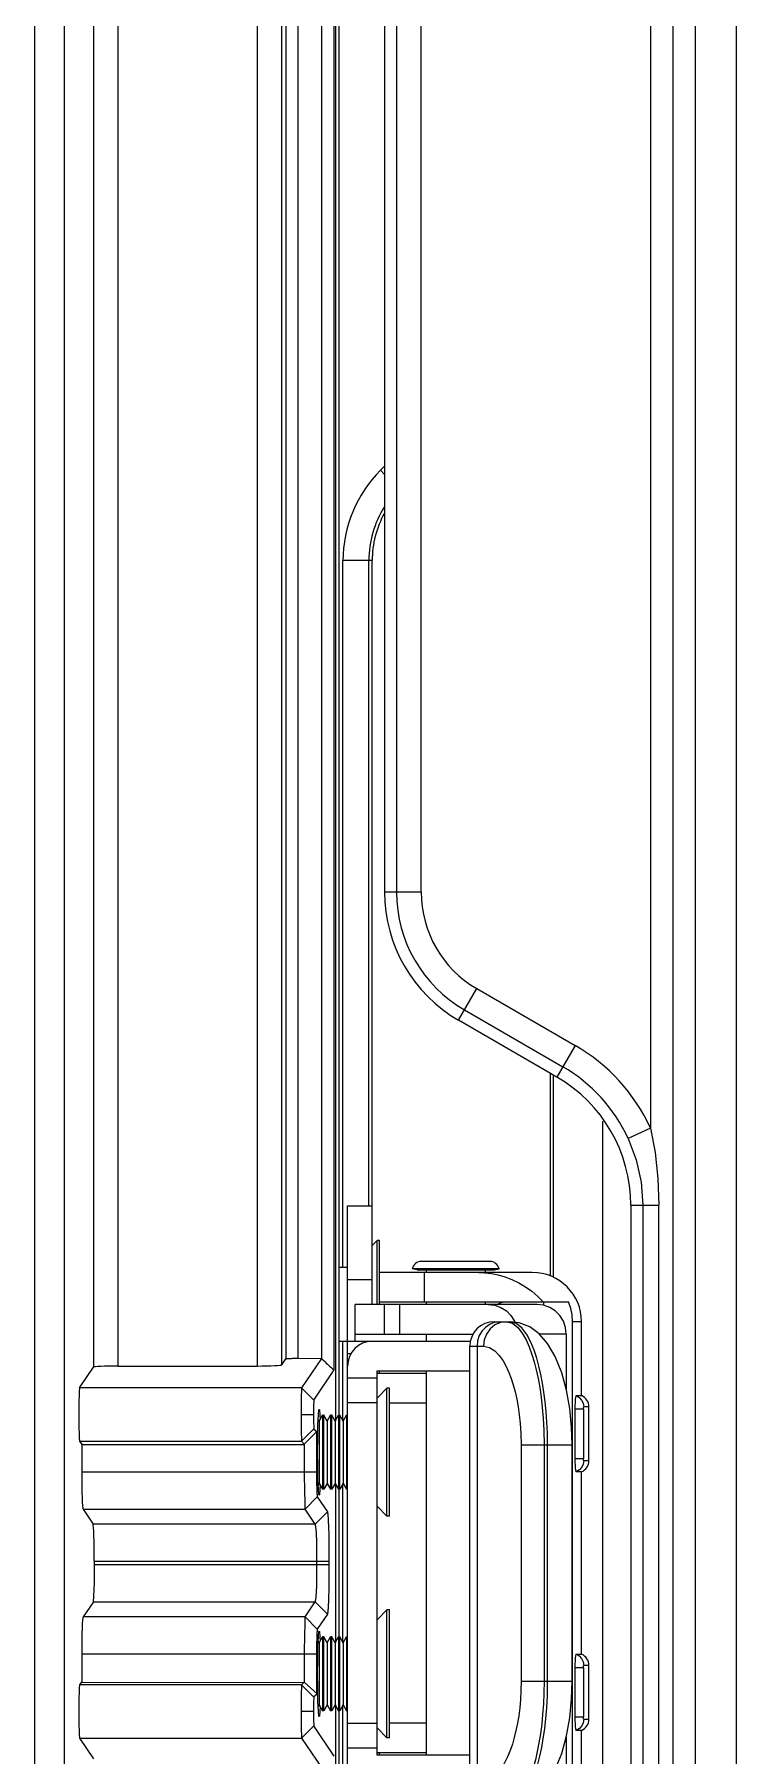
# Model space of a CAD drawing. Header units: millimetres. Extents: x -3132 to 28633, y 682 to 5849.
# Drawn here: x 23856.7 to 23885.2, y 4957.9 to 5027.8 of the extents above; entities that cross this region are included whole.
import ezdxf

# ---------------------------------------------------------------- set-up
doc = ezdxf.new("R2010")
doc.units = ezdxf.units.MM

# ---------------------------------------------------------------- blocks, each defined once
blk = doc.blocks.new('gf')
at = {"linetype": 'Continuous'}
for p, q in [((20080.509, 5019.862), (20080.509, 5447.259)), ((20081.425, 5018.821), (20081.425, 5447.259)), ((20083.092, 5019.82), (20083.092, 5447.259)), ((20054.561, 5432.418), (20054.561, 5125.971)), ((20055.786, 5126.778), (20055.787, 5399.762)), ((20066.792, 5372.669), (20066.792, 5144.2)), ((20056.959, 5370.485), (20056.959, 5146.384)), ((20057.958, 5146.434), (20057.958, 5370.434)), ((20063.617, 5370.434), (20063.617, 5146.434)), ((20066.739, 5146.273), (20066.739, 5370.596)), ((20064.616, 5146.485), (20064.616, 5370.384)), ((20064.775, 5370.146), (20064.775, 5146.723)), ((20065.275, 5146.749), (20065.275, 5370.12)), ((20066.231, 5370.129), (20066.231, 5146.74)), ((20079.592, 5360.776), (20079.592, 5156.092)), ((20069.275, 5351.197), (20069.275, 5165.672)), ((20070.275, 5165.672), (20070.275, 5351.197)), ((20066.931, 5249.096), (20066.931, 5144.434)), ((20068.792, 5243.538), (20068.792, 5165.672)), ((20068.792, 5182.98), (20068.618, 5182.806)), ((20068.618, 5182.806), (20068.792, 5182.632)), ((20068.286, 5179.137), (20067.098, 5179.137)), ((20067.098, 5150.434), (20067.098, 5179.137)), ((20068.152, 5152.934), (20068.152, 5179.137)), ((20068.286, 5152.934), (20068.286, 5179.137)), ((20070.275, 5165.672), (20068.792, 5165.672)), ((20071.792, 5160.476), (20072.534, 5161.76)), ((20072.534, 5161.76), (20076.534, 5159.45)), ((20072.034, 5160.894), (20076.034, 5158.585)), ((20075.792, 5158.166), (20071.792, 5160.476)), ((20076.534, 5159.45), (20075.792, 5158.166)), ((20075.512, 5158.328), (20075.512, 5150.088)), ((20075.655, 5150.038), (20075.655, 5158.246)), ((20077.651, 5088.886), (20077.651, 5156.371)), ((20079.592, 5156.092), (20078.684, 5155.675)), ((20067.287, 5152.934), (20068.287, 5152.934)), ((20067.287, 5123.934), (20067.287, 5152.934)), ((20068.287, 5148.934), (20068.287, 5152.934)), ((20078.792, 5152.97), (20079.936, 5152.97)), ((20078.792, 5152.97), (20078.792, 5092.379)), ((20079.28, 5152.97), (20079.28, 5091.445)), ((20079.936, 5091.445), (20079.936, 5152.97)), ((20068.487, 5151.534), (20068.288, 5151.334)), ((20068.587, 5151.534), (20068.487, 5151.534)), ((20068.487, 5148.934), (20068.487, 5151.534)), ((20068.587, 5148.934), (20068.587, 5151.534)), ((20067.287, 5150.434), (20066.937, 5150.434)), ((20074.792, 5150.234), (20068.587, 5150.234)), ((20073.44, 5150.381), (20069.913, 5150.381)), ((20070.108, 5150.334), (20069.913, 5150.381)), ((20070.108, 5150.334), (20073.245, 5150.334)), ((20073.06, 5150.68), (20070.293, 5150.68)), ((20070.407, 5149.034), (20070.407, 5150.234)), ((20070.476, 5150.334), (20070.476, 5150.234)), ((20072.876, 5150.334), (20072.876, 5150.234)), ((20073.245, 5150.334), (20073.44, 5150.381)), ((20068.287, 5149.934), (20067.287, 5149.934)), ((20074.985, 5148.934), (20067.587, 5148.934)), ((20067.587, 5147.434), (20067.587, 5148.934)), ((20068.587, 5149.034), (20076.261, 5149.034)), ((20068.787, 5147.734), (20068.787, 5148.934)), ((20069.393, 5148.934), (20069.393, 5147.734)), ((20070.476, 5149.034), (20070.476, 5148.934)), ((20072.876, 5149.034), (20072.876, 5148.934)), ((20075.241, 5149.034), (20075.241, 5148.905)), ((20073.249, 5148.234), (20073.885, 5148.234)), ((20073.48, 5148.234), (20073.272, 5148.209)), ((20076.792, 5148.234), (20076.426, 5148.234)), ((20076.426, 5128.634), (20076.426, 5148.234)), ((20076.792, 5145.234), (20076.792, 5148.234)), ((20067.587, 5147.734), (20072.39, 5147.734)), ((20070.476, 5147.734), (20070.476, 5147.434)), ((20076.17, 5147.734), (20075.077, 5147.734)), ((20076.17, 5147.734), (20076.17, 5145.505)), ((20064.933, 5146.742), (20064.969, 5146.743)), ((20064.969, 5146.743), (20065.008, 5146.745)), ((20065.008, 5146.745), (20065.048, 5146.746)), ((20065.048, 5146.746), (20065.091, 5146.747)), ((20065.159, 5146.748), (20065.205, 5146.748)), ((20065.275, 5146.749), (20066.231, 5146.74)), ((20066.231, 5146.74), (20065.419, 5145.543)), ((20072.267, 5147.434), (20066.937, 5147.434)), ((20067.098, 5144.2), (20067.098, 5147.434)), ((20067.428, 5146.934), (20067.287, 5146.934)), ((20072.249, 5147.234), (20072.805, 5147.234)), ((20072.249, 5129.634), (20072.249, 5147.234)), ((20072.546, 5147.234), (20072.546, 5129.634)), ((20056.398, 5145.543), (20056.959, 5146.384)), ((20057.958, 5146.434), (20063.617, 5146.434)), ((20064.616, 5146.485), (20064.775, 5146.723)), ((20065.919, 5145.043), (20066.738, 5146.273)), ((20066.315, 5146.656), (20066.369, 5146.603)), ((20066.369, 5146.603), (20066.419, 5146.554)), ((20066.419, 5146.554), (20066.466, 5146.509)), ((20066.466, 5146.509), (20066.51, 5146.468)), ((20066.567, 5146.414), (20066.601, 5146.383)), ((20068.487, 5146.234), (20072.249, 5146.234)), ((20068.487, 5130.634), (20068.487, 5146.234)), ((20070.476, 5146.134), (20068.487, 5146.134)), ((20068.587, 5146.134), (20068.587, 5146.234)), ((20070.476, 5146.234), (20070.476, 5130.634)), ((20065.419, 5145.543), (20056.398, 5145.543)), ((20065.919, 5145.043), (20065.419, 5145.543)), ((20068.487, 5145.934), (20067.287, 5145.934)), ((20068.887, 5145.534), (20068.487, 5145.132)), ((20068.987, 5145.534), (20068.887, 5145.534)), ((20068.887, 5140.334), (20068.887, 5145.534)), ((20068.987, 5140.334), (20068.987, 5145.534)), ((20065.903, 5144.736), (20065.902, 5144.676)), ((20065.902, 5144.676), (20065.902, 5144.616)), ((20065.904, 5144.793), (20065.903, 5144.736)), ((20065.906, 5144.847), (20065.904, 5144.793)), ((20068.487, 5144.934), (20067.287, 5144.934)), ((20068.987, 5144.934), (20070.476, 5144.934)), ((20076.869, 5144.684), (20076.52, 5144.684)), ((20076.52, 5144.684), (20076.52, 5142.684)), ((20076.58, 5145.234), (20076.792, 5145.234)), ((20076.869, 5144.684), (20076.869, 5142.684)), ((20077.092, 5144.776), (20076.879, 5144.776)), ((20077.092, 5142.593), (20077.092, 5144.776)), ((20065.4, 5144.463), (20065.9, 5144.463)), ((20065.902, 5144.616), (20065.901, 5144.556)), ((20065.901, 5144.556), (20065.901, 5144.463)), ((20066.129, 5144.2), (20066.09, 5144.267)), ((20066.129, 5144.2), (20066.264, 5144.434)), ((20066.129, 5144.2), (20066.129, 5141.669)), ((20066.159, 5144.443), (20066.166, 5144.266)), ((20066.318, 5144.434), (20066.264, 5144.434)), ((20066.264, 5144.434), (20066.264, 5141.434)), ((20066.453, 5144.2), (20066.318, 5144.434)), ((20066.318, 5141.434), (20066.318, 5144.434)), ((20066.453, 5144.2), (20066.588, 5144.434)), ((20066.453, 5144.2), (20066.453, 5141.669)), ((20066.642, 5144.434), (20066.588, 5144.434)), ((20066.588, 5144.434), (20066.588, 5141.434)), ((20066.778, 5144.2), (20066.642, 5144.434)), ((20066.642, 5141.434), (20066.642, 5144.434)), ((20066.778, 5144.2), (20066.913, 5144.434)), ((20066.778, 5144.2), (20066.778, 5141.669)), ((20066.967, 5144.434), (20066.913, 5144.434)), ((20066.913, 5144.434), (20066.913, 5141.434)), ((20067.102, 5144.2), (20066.967, 5144.434)), ((20066.967, 5141.434), (20066.967, 5144.434)), ((20067.102, 5144.2), (20067.238, 5144.434)), ((20067.102, 5144.2), (20067.102, 5141.669)), ((20067.287, 5144.434), (20067.238, 5144.434)), ((20067.238, 5144.434), (20067.238, 5141.434)), ((20056.398, 5143.382), (20065.419, 5143.382)), ((20056.398, 5143.382), (20056.486, 5143.251)), ((20056.486, 5143.284), (20056.486, 5142.118)), ((20056.486, 5143.251), (20065.523, 5143.251)), ((20065.9, 5143.863), (20065.419, 5143.382)), ((20065.419, 5143.382), (20065.519, 5143.263)), ((20066.023, 5143.765), (20065.523, 5143.259)), ((20065.523, 5143.259), (20065.523, 5142.118)), ((20066.043, 5143.746), (20065.9, 5143.863)), ((20074.334, 5143.234), (20076.413, 5143.234)), ((20074.334, 5143.234), (20074.334, 5133.634)), ((20075.268, 5143.234), (20075.268, 5133.634)), ((20075.413, 5133.634), (20075.413, 5143.234)), ((20076.413, 5133.634), (20076.413, 5143.234)), ((20076.52, 5142.684), (20076.869, 5142.684)), ((20076.879, 5142.593), (20077.092, 5142.593)), ((20066.023, 5142.118), (20056.486, 5142.118)), ((20066.024, 5141.936), (20066.025, 5141.826)), ((20076.792, 5142.134), (20076.58, 5142.134)), ((20076.792, 5134.734), (20076.792, 5142.134)), ((20066.025, 5141.826), (20066.026, 5141.717)), ((20066.026, 5141.717), (20066.028, 5141.611)), ((20066.028, 5141.611), (20066.031, 5141.51)), ((20066.031, 5141.51), (20066.033, 5141.447)), ((20066.033, 5141.447), (20066.035, 5141.388)), ((20066.035, 5141.388), (20066.037, 5141.334)), ((20066.037, 5141.334), (20066.039, 5141.285)), ((20066.129, 5141.669), (20066.09, 5141.602)), ((20066.129, 5141.669), (20066.264, 5141.434)), ((20066.318, 5141.434), (20066.264, 5141.434)), ((20066.453, 5141.669), (20066.318, 5141.434)), ((20066.453, 5141.669), (20066.588, 5141.434)), ((20066.642, 5141.434), (20066.588, 5141.434)), ((20066.778, 5141.669), (20066.642, 5141.434)), ((20066.778, 5141.669), (20066.913, 5141.434)), ((20066.792, 5141.669), (20066.792, 5135.2)), ((20066.967, 5141.434), (20066.913, 5141.434)), ((20066.931, 5141.434), (20066.931, 5139.842)), ((20067.102, 5141.669), (20066.967, 5141.434)), ((20067.098, 5135.2), (20067.098, 5141.669)), ((20067.102, 5141.669), (20067.238, 5141.434)), ((20067.287, 5141.434), (20067.238, 5141.434)), ((20056.536, 5140.62), (20065.556, 5140.62)), ((20056.536, 5140.62), (20056.943, 5140.009)), ((20065.55, 5140.84), (20065.551, 5140.776)), ((20066.056, 5141.12), (20065.556, 5140.62)), ((20065.963, 5140.009), (20065.556, 5140.62)), ((20066.464, 5140.509), (20065.963, 5140.009)), ((20066.056, 5141.12), (20066.464, 5140.509)), ((20068.887, 5140.334), (20068.487, 5140.737)), ((20065.963, 5140.009), (20056.943, 5140.009)), ((20066.495, 5140.234), (20066.499, 5140.159)), ((20066.499, 5140.159), (20066.503, 5140.075)), ((20066.503, 5140.075), (20066.507, 5139.984)), ((20066.507, 5139.984), (20066.51, 5139.885)), ((20066.51, 5139.885), (20066.514, 5139.78)), ((20066.514, 5139.78), (20066.517, 5139.67)), ((20066.931, 5139.84), (20066.931, 5137.029)), ((20068.987, 5140.334), (20068.887, 5140.334)), ((20066.018, 5139.411), (20066.02, 5139.324)), ((20066.02, 5139.324), (20066.021, 5139.232)), ((20066.021, 5139.232), (20066.022, 5139.137)), ((20066.517, 5139.67), (20066.519, 5139.555)), ((20066.519, 5139.555), (20066.522, 5139.436)), ((20066.522, 5139.436), (20066.524, 5139.315)), ((20066.524, 5139.315), (20066.526, 5139.192)), ((20066.526, 5139.192), (20066.527, 5139.068)), ((20066.527, 5139.068), (20066.528, 5138.943)), ((20056.992, 5138.511), (20066.53, 5138.511)), ((20056.992, 5138.511), (20056.992, 5138.358)), ((20066.53, 5138.358), (20056.992, 5138.358)), ((20066.025, 5138.725), (20066.027, 5138.618)), ((20066.027, 5138.618), (20066.029, 5138.511)), ((20066.029, 5138.511), (20066.029, 5138.358)), ((20066.528, 5138.943), (20066.529, 5138.819)), ((20066.529, 5138.819), (20066.53, 5138.695)), ((20066.53, 5138.695), (20066.53, 5138.572)), ((20066.53, 5138.572), (20066.53, 5138.235)), ((20066.022, 5137.675), (20066.02, 5137.58)), ((20066.025, 5138.087), (20066.022, 5137.774)), ((20066.022, 5137.774), (20066.022, 5137.675)), ((20066.026, 5138.195), (20066.025, 5138.087)), ((20066.526, 5137.739), (20066.525, 5137.615)), ((20066.528, 5137.863), (20066.526, 5137.739)), ((20066.529, 5137.988), (20066.528, 5137.863)), ((20066.53, 5138.235), (20066.529, 5138.112)), ((20066.529, 5138.112), (20066.529, 5137.988)), ((20066.512, 5137.035), (20066.509, 5136.933)), ((20066.515, 5137.143), (20066.512, 5137.035)), ((20066.518, 5137.256), (20066.515, 5137.143)), ((20066.521, 5137.373), (20066.518, 5137.256)), ((20066.523, 5137.493), (20066.521, 5137.373)), ((20066.525, 5137.615), (20066.523, 5137.493)), ((20066.931, 5137.027), (20066.931, 5135.434)), ((20056.967, 5136.86), (20056.536, 5136.249)), ((20056.967, 5136.86), (20065.963, 5136.86)), ((20065.556, 5136.249), (20065.963, 5136.86)), ((20066.464, 5136.36), (20065.963, 5136.86)), ((20066.464, 5136.36), (20066.056, 5135.749)), ((20066.505, 5136.838), (20066.501, 5136.751)), ((20066.509, 5136.933), (20066.505, 5136.838)), ((20068.887, 5136.534), (20068.487, 5136.132)), ((20068.987, 5136.534), (20068.887, 5136.534)), ((20068.887, 5131.334), (20068.887, 5136.534)), ((20068.987, 5131.334), (20068.987, 5136.534)), ((20065.556, 5136.249), (20056.536, 5136.249)), ((20066.056, 5135.749), (20065.556, 5136.249)), ((20065.536, 5135.352), (20065.527, 5134.982)), ((20066.024, 5134.896), (20066.023, 5133.104)), ((20066.026, 5135.115), (20066.024, 5135.006)), ((20066.024, 5135.006), (20066.024, 5134.896)), ((20066.028, 5135.223), (20066.026, 5135.115)), ((20066.03, 5135.326), (20066.028, 5135.223)), ((20066.032, 5135.391), (20066.03, 5135.326)), ((20066.034, 5135.452), (20066.032, 5135.391)), ((20066.036, 5135.509), (20066.034, 5135.452)), ((20066.129, 5135.2), (20066.09, 5135.267)), ((20066.129, 5135.2), (20066.264, 5135.434)), ((20066.129, 5135.2), (20066.129, 5132.669)), ((20066.159, 5135.443), (20066.166, 5135.266)), ((20066.318, 5135.434), (20066.264, 5135.434)), ((20066.264, 5135.434), (20066.264, 5132.434)), ((20066.453, 5135.2), (20066.318, 5135.434)), ((20066.318, 5132.434), (20066.318, 5135.434)), ((20066.453, 5135.2), (20066.588, 5135.434)), ((20066.453, 5135.2), (20066.453, 5132.669)), ((20066.642, 5135.434), (20066.588, 5135.434)), ((20066.588, 5135.434), (20066.588, 5132.434)), ((20066.778, 5135.2), (20066.642, 5135.434)), ((20066.642, 5132.434), (20066.642, 5135.434)), ((20066.778, 5135.2), (20066.913, 5135.434)), ((20066.778, 5135.2), (20066.778, 5132.669)), ((20066.967, 5135.434), (20066.913, 5135.434)), ((20066.913, 5135.434), (20066.913, 5132.434)), ((20067.102, 5135.2), (20066.967, 5135.434)), ((20066.967, 5132.434), (20066.967, 5135.434)), ((20067.102, 5135.2), (20067.238, 5135.434)), ((20067.102, 5135.2), (20067.102, 5132.669)), ((20067.287, 5135.434), (20067.238, 5135.434)), ((20067.238, 5135.434), (20067.238, 5132.434)), ((20056.486, 5134.751), (20066.023, 5134.751)), ((20056.486, 5134.751), (20056.486, 5133.585)), ((20065.523, 5134.751), (20065.523, 5133.601)), ((20076.869, 5134.184), (20076.52, 5134.184)), ((20076.52, 5134.184), (20076.52, 5132.184)), ((20076.58, 5134.734), (20076.792, 5134.734)), ((20076.869, 5134.184), (20076.869, 5132.184)), ((20077.092, 5134.276), (20076.879, 5134.276)), ((20077.092, 5132.093), (20077.092, 5134.276)), ((20056.486, 5133.618), (20056.398, 5133.486)), ((20065.419, 5133.486), (20056.398, 5133.486)), ((20056.486, 5133.585), (20065.523, 5133.601)), ((20065.523, 5133.601), (20065.419, 5133.486)), ((20065.907, 5133), (20065.419, 5133.486)), ((20066.043, 5133.123), (20065.523, 5133.601)), ((20074.334, 5133.634), (20076.413, 5133.634)), ((20065.907, 5133), (20066.043, 5133.123)), ((20065.9, 5132.406), (20065.4, 5132.406)), ((20065.901, 5132.406), (20065.901, 5132.313)), ((20065.901, 5132.313), (20065.902, 5132.252)), ((20065.902, 5132.252), (20065.902, 5132.192)), ((20065.902, 5132.192), (20065.903, 5132.133)), ((20065.903, 5132.133), (20065.904, 5132.075)), ((20065.904, 5132.075), (20065.906, 5132.021)), ((20066.129, 5132.669), (20066.09, 5132.602)), ((20066.129, 5132.669), (20066.264, 5132.434)), ((20066.318, 5132.434), (20066.264, 5132.434)), ((20066.453, 5132.669), (20066.318, 5132.434)), ((20066.453, 5132.669), (20066.588, 5132.434)), ((20066.642, 5132.434), (20066.588, 5132.434)), ((20066.778, 5132.669), (20066.642, 5132.434)), ((20066.778, 5132.669), (20066.913, 5132.434)), ((20066.792, 5132.669), (20066.792, 5117.634)), ((20066.967, 5132.434), (20066.913, 5132.434)), ((20066.931, 5132.434), (20066.931, 5117.634)), ((20067.102, 5132.669), (20066.967, 5132.434)), ((20067.098, 5129.434), (20067.098, 5132.669)), ((20067.102, 5132.669), (20067.238, 5132.434)), ((20067.287, 5132.434), (20067.238, 5132.434)), ((20076.52, 5132.184), (20076.869, 5132.184)), ((20076.879, 5132.093), (20077.092, 5132.093)), ((20065.419, 5131.325), (20065.919, 5131.826)), ((20065.906, 5132.021), (20065.907, 5131.972)), ((20066.738, 5130.596), (20065.919, 5131.826)), ((20067.287, 5131.934), (20068.487, 5131.934)), ((20068.887, 5131.334), (20068.487, 5131.737)), ((20070.476, 5131.934), (20068.987, 5131.934)), ((20076.17, 5131.363), (20076.17, 5129.134)), ((20076.792, 5131.634), (20076.58, 5131.634)), ((20076.792, 5128.634), (20076.792, 5131.634)), ((20056.398, 5131.325), (20065.419, 5131.325)), ((20056.398, 5131.325), (20056.959, 5130.485)), ((20065.419, 5131.325), (20066.231, 5130.129)), ((20067.287, 5130.934), (20068.487, 5130.934)), ((20068.487, 5130.734), (20070.476, 5130.734)), ((20068.587, 5130.634), (20068.587, 5130.734)), ((20068.987, 5131.334), (20068.887, 5131.334)), ((20072.249, 5130.634), (20068.487, 5130.634))]:
    blk.add_line(p, q, dxfattribs=at)
for points in [[(20079.592, 5156.092), (20079.78, 5155.098), (20079.896, 5154.055), (20079.936, 5152.97)], [(20078.684, 5155.675), (20079.011, 5154.808), (20079.212, 5153.9), (20079.28, 5152.97)], [(20072.612, 5150.234), (20072.867, 5150.224), (20073.131, 5150.191), (20073.403, 5150.134), (20073.68, 5150.052), (20073.96, 5149.945), (20074.237, 5149.811), (20074.508, 5149.652), (20074.768, 5149.468), (20075.01, 5149.261), (20075.231, 5149.034)], [(20072.999, 5148.934), (20073.264, 5148.904), (20073.514, 5148.815), (20073.738, 5148.672), (20073.925, 5148.483), (20074.066, 5148.256), (20074.082, 5148.211)], [(20073.38, 5148.934), (20073.428, 5148.97), (20073.537, 5149.018), (20073.644, 5149.034)], [(20076.17, 5147.734), (20076.14, 5148.003), (20076.052, 5148.256), (20075.911, 5148.483), (20075.724, 5148.672), (20075.5, 5148.815), (20075.25, 5148.904), (20074.985, 5148.934)], [(20076.426, 5148.234), (20076.408, 5148.508), (20076.352, 5148.776), (20076.261, 5149.034)], [(20073.272, 5148.209), (20073.075, 5148.135), (20072.898, 5148.016), (20072.75, 5147.858), (20072.638, 5147.668), (20072.569, 5147.457), (20072.546, 5147.234)], [(20073.739, 5148.234), (20073.497, 5148.2), (20073.272, 5148.1), (20073.078, 5147.941), (20072.93, 5147.734), (20072.837, 5147.493), (20072.805, 5147.234)], [(20073.739, 5148.234), (20073.984, 5148.169), (20074.198, 5148.004), (20074.382, 5147.771), (20074.538, 5147.498), (20074.667, 5147.207), (20074.776, 5146.908), (20074.87, 5146.601), (20074.953, 5146.275), (20075.028, 5145.926), (20075.094, 5145.555), (20075.15, 5145.165), (20075.196, 5144.755), (20075.232, 5144.311), (20075.258, 5143.81), (20075.268, 5143.234)], [(20075.413, 5143.234), (20075.406, 5143.715), (20075.386, 5144.159), (20075.356, 5144.58), (20075.316, 5144.984), (20075.266, 5145.371), (20075.206, 5145.743), (20075.138, 5146.094), (20075.061, 5146.426), (20074.971, 5146.751), (20074.862, 5147.077), (20074.728, 5147.403), (20074.564, 5147.713), (20074.366, 5147.979), (20074.136, 5148.165), (20073.884, 5148.234)], [(20076.413, 5143.234), (20076.39, 5143.953), (20076.315, 5144.713), (20076.184, 5145.453), (20075.991, 5146.162), (20075.726, 5146.821), (20075.413, 5147.35), (20075.073, 5147.739), (20074.684, 5148.022), (20074.26, 5148.189), (20073.885, 5148.234)], [(20064.775, 5146.723), (20064.776, 5146.724), (20064.778, 5146.725), (20064.781, 5146.727), (20064.786, 5146.728), (20064.791, 5146.729), (20064.797, 5146.73), (20064.805, 5146.731), (20064.813, 5146.733), (20064.823, 5146.734), (20064.834, 5146.735), (20064.845, 5146.736), (20064.858, 5146.737), (20064.871, 5146.738), (20064.885, 5146.739), (20064.9, 5146.74), (20064.916, 5146.741), (20064.933, 5146.742)], [(20065.091, 5146.747), (20065.136, 5146.748), (20065.159, 5146.748)], [(20065.205, 5146.748), (20065.252, 5146.749), (20065.275, 5146.749)], [(20066.231, 5146.74), (20066.259, 5146.712), (20066.315, 5146.656)], [(20072.805, 5147.234), (20073.05, 5147.182), (20073.264, 5147.05), (20073.448, 5146.863), (20073.604, 5146.645), (20073.733, 5146.413), (20073.842, 5146.174), (20073.936, 5145.927), (20074.019, 5145.667), (20074.094, 5145.388), (20074.159, 5145.091), (20074.216, 5144.779), (20074.262, 5144.451), (20074.298, 5144.095), (20074.324, 5143.695), (20074.334, 5143.234)], [(20066.51, 5146.468), (20066.53, 5146.449), (20066.567, 5146.414)], [(20066.601, 5146.383), (20066.615, 5146.37), (20066.629, 5146.357), (20066.642, 5146.346), (20066.654, 5146.336), (20066.665, 5146.326), (20066.675, 5146.317), (20066.685, 5146.309), (20066.694, 5146.302), (20066.701, 5146.296), (20066.708, 5146.291), (20066.715, 5146.286), (20066.72, 5146.282), (20066.725, 5146.279), (20066.729, 5146.276), (20066.733, 5146.274), (20066.735, 5146.273), (20066.737, 5146.273), (20066.738, 5146.273)], [(20065.419, 5145.543), (20065.413, 5145.445), (20065.404, 5145.206), (20065.403, 5144.861), (20065.4, 5144.463)], [(20065.919, 5145.043), (20065.918, 5145.041), (20065.917, 5145.037), (20065.916, 5145.032), (20065.915, 5145.025), (20065.914, 5145.015), (20065.913, 5145.004), (20065.912, 5144.991), (20065.911, 5144.975), (20065.91, 5144.958), (20065.909, 5144.939), (20065.908, 5144.919), (20065.907, 5144.896), (20065.906, 5144.847)], [(20066.081, 5144.061), (20066.098, 5144.452), (20066.118, 5144.659), (20066.126, 5144.683)], [(20066.126, 5144.683), (20066.139, 5144.656), (20066.159, 5144.443)], [(20076.58, 5145.234), (20076.565, 5145.215), (20076.551, 5145.16), (20076.538, 5145.074), (20076.529, 5144.96), (20076.522, 5144.827), (20076.52, 5144.684)], [(20076.58, 5145.234), (20076.701, 5145.159), (20076.796, 5145.052), (20076.857, 5144.921), (20076.879, 5144.776)], [(20076.869, 5144.684), (20076.87, 5144.719), (20076.872, 5144.749), (20076.875, 5144.769), (20076.879, 5144.776)], [(20065.4, 5144.463), (20065.403, 5144.064), (20065.404, 5143.72), (20065.413, 5143.48), (20065.419, 5143.382)], [(20065.901, 5144.463), (20065.904, 5144.169), (20065.91, 5143.972), (20065.919, 5143.843)], [(20066.067, 5142.934), (20066.071, 5143.533), (20066.081, 5144.061)], [(20066.023, 5143.765), (20066.023, 5142.082), (20066.024, 5141.936)], [(20066.097, 5141.425), (20066.081, 5141.824), (20066.07, 5142.356), (20066.067, 5142.934)], [(20076.52, 5142.684), (20076.522, 5142.542), (20076.529, 5142.409), (20076.538, 5142.296), (20076.551, 5142.209), (20076.565, 5142.153), (20076.58, 5142.134)], [(20076.879, 5142.593), (20076.858, 5142.451), (20076.799, 5142.321), (20076.704, 5142.212), (20076.58, 5142.134)], [(20076.879, 5142.593), (20076.875, 5142.6), (20076.872, 5142.619), (20076.87, 5142.649), (20076.869, 5142.684)], [(20065.523, 5142.118), (20065.525, 5142.006), (20065.527, 5141.887)], [(20065.527, 5141.887), (20065.536, 5141.517), (20065.538, 5141.398)], [(20065.538, 5141.398), (20065.541, 5141.182), (20065.543, 5141.084), (20065.545, 5140.995), (20065.55, 5140.84)], [(20066.039, 5141.285), (20066.04, 5141.263), (20066.041, 5141.243), (20066.043, 5141.224), (20066.044, 5141.207), (20066.045, 5141.191), (20066.046, 5141.177), (20066.048, 5141.164), (20066.049, 5141.153), (20066.05, 5141.144), (20066.051, 5141.136), (20066.053, 5141.13), (20066.054, 5141.125), (20066.055, 5141.122), (20066.056, 5141.12)], [(20066.126, 5141.186), (20066.117, 5141.213), (20066.097, 5141.425)], [(20066.166, 5141.603), (20066.159, 5141.416), (20066.138, 5141.209), (20066.126, 5141.186)], [(20065.551, 5140.776), (20065.553, 5140.68), (20065.554, 5140.649), (20065.555, 5140.63), (20065.556, 5140.62)], [(20066.464, 5140.509), (20066.466, 5140.506), (20066.468, 5140.501), (20066.47, 5140.494), (20066.472, 5140.485), (20066.474, 5140.473), (20066.476, 5140.459), (20066.479, 5140.443), (20066.481, 5140.425), (20066.483, 5140.405), (20066.485, 5140.382), (20066.487, 5140.357), (20066.489, 5140.329), (20066.491, 5140.3), (20066.493, 5140.268), (20066.495, 5140.234)], [(20065.963, 5140.009), (20065.964, 5140.005), (20065.966, 5139.999), (20065.968, 5139.992), (20065.97, 5139.982), (20065.972, 5139.971), (20065.974, 5139.958), (20065.977, 5139.943), (20065.98, 5139.926), (20065.983, 5139.907), (20065.985, 5139.886), (20065.988, 5139.864), (20065.991, 5139.842), (20065.993, 5139.821), (20065.995, 5139.798), (20065.998, 5139.773), (20066, 5139.745), (20066.003, 5139.714), (20066.005, 5139.681), (20066.007, 5139.646), (20066.01, 5139.61), (20066.011, 5139.573), (20066.013, 5139.535), (20066.015, 5139.495), (20066.016, 5139.454), (20066.018, 5139.411)], [(20066.022, 5139.137), (20066.023, 5138.986), (20066.024, 5138.935), (20066.025, 5138.725)], [(20056.992, 5138.358), (20056.986, 5137.631), (20056.968, 5137.086), (20056.943, 5136.86)], [(20066.029, 5138.358), (20066.028, 5138.303), (20066.026, 5138.195)], [(20066.02, 5137.58), (20066.018, 5137.489), (20066.017, 5137.445), (20066.016, 5137.402), (20066.014, 5137.361), (20066.013, 5137.321), (20066.011, 5137.283), (20066.009, 5137.245), (20066.007, 5137.209), (20066.004, 5137.175), (20066.002, 5137.144), (20066, 5137.117), (20065.998, 5137.094), (20065.996, 5137.072), (20065.993, 5137.051), (20065.991, 5137.03), (20065.989, 5137.008), (20065.986, 5136.985), (20065.983, 5136.964), (20065.98, 5136.945), (20065.977, 5136.927), (20065.975, 5136.912), (20065.972, 5136.898), (20065.97, 5136.887), (20065.968, 5136.877), (20065.966, 5136.869), (20065.964, 5136.864), (20065.963, 5136.86)], [(20066.501, 5136.751), (20066.497, 5136.671), (20066.495, 5136.635), (20066.493, 5136.601), (20066.491, 5136.569), (20066.489, 5136.539), (20066.487, 5136.512), (20066.485, 5136.487), (20066.483, 5136.464), (20066.481, 5136.443), (20066.479, 5136.425), (20066.476, 5136.409), (20066.474, 5136.395), (20066.472, 5136.384), (20066.47, 5136.374), (20066.468, 5136.367), (20066.466, 5136.362), (20066.464, 5136.36)], [(20065.541, 5135.687), (20065.538, 5135.47), (20065.536, 5135.352)], [(20065.545, 5135.874), (20065.543, 5135.784), (20065.541, 5135.687)], [(20065.553, 5136.188), (20065.551, 5136.093), (20065.55, 5136.029), (20065.545, 5135.874)], [(20065.556, 5136.249), (20065.555, 5136.239), (20065.554, 5136.219), (20065.553, 5136.188)], [(20066.056, 5135.749), (20066.055, 5135.747), (20066.054, 5135.744), (20066.053, 5135.739), (20066.051, 5135.732), (20066.05, 5135.725), (20066.049, 5135.715), (20066.048, 5135.704), (20066.046, 5135.692), (20066.045, 5135.678), (20066.044, 5135.662), (20066.043, 5135.645), (20066.041, 5135.626), (20066.04, 5135.605), (20066.039, 5135.583), (20066.038, 5135.56), (20066.036, 5135.509)], [(20066.081, 5135.061), (20066.098, 5135.452), (20066.118, 5135.659), (20066.126, 5135.683)], [(20066.126, 5135.683), (20066.139, 5135.656), (20066.159, 5135.443)], [(20065.527, 5134.982), (20065.525, 5134.863), (20065.523, 5134.751)], [(20066.067, 5133.934), (20066.071, 5134.533), (20066.081, 5135.061)], [(20076.58, 5134.734), (20076.565, 5134.715), (20076.551, 5134.66), (20076.538, 5134.574), (20076.529, 5134.46), (20076.522, 5134.327), (20076.52, 5134.184)], [(20076.58, 5134.734), (20076.701, 5134.659), (20076.796, 5134.552), (20076.857, 5134.421), (20076.879, 5134.276)], [(20076.869, 5134.184), (20076.87, 5134.219), (20076.872, 5134.249), (20076.875, 5134.269), (20076.879, 5134.276)], [(20065.419, 5133.486), (20065.413, 5133.388), (20065.404, 5133.149), (20065.403, 5132.804), (20065.4, 5132.406)], [(20066.097, 5132.425), (20066.081, 5132.824), (20066.07, 5133.356), (20066.067, 5133.934)], [(20074.334, 5133.634), (20074.327, 5133.249), (20074.308, 5132.895), (20074.278, 5132.557), (20074.238, 5132.235), (20074.187, 5131.925), (20074.128, 5131.627), (20074.059, 5131.347), (20073.982, 5131.081), (20073.892, 5130.821), (20073.783, 5130.56), (20073.649, 5130.299), (20073.485, 5130.051), (20073.287, 5129.838), (20073.058, 5129.689), (20072.805, 5129.634)], [(20073.884, 5128.634), (20074.129, 5128.699), (20074.342, 5128.865), (20074.527, 5129.098), (20074.682, 5129.37), (20074.812, 5129.661), (20074.921, 5129.96), (20075.014, 5130.268), (20075.097, 5130.593), (20075.172, 5130.942), (20075.238, 5131.313), (20075.294, 5131.704), (20075.34, 5132.114), (20075.377, 5132.558), (20075.403, 5133.058), (20075.413, 5133.634)], [(20073.885, 5128.634), (20074.256, 5128.678), (20074.681, 5128.844), (20075.07, 5129.127), (20075.411, 5129.515), (20075.724, 5130.044), (20075.99, 5130.703), (20076.183, 5131.412), (20076.314, 5132.152), (20076.39, 5132.912), (20076.413, 5133.634)], [(20075.268, 5133.634), (20075.261, 5133.153), (20075.242, 5132.71), (20075.212, 5132.288), (20075.172, 5131.885), (20075.122, 5131.497), (20075.062, 5131.126), (20074.993, 5130.775), (20074.916, 5130.442), (20074.826, 5130.117), (20074.717, 5129.791), (20074.583, 5129.465), (20074.419, 5129.156), (20074.221, 5128.889), (20073.992, 5128.703)], [(20065.92, 5133.013), (20065.912, 5132.938), (20065.906, 5132.803), (20065.902, 5132.613), (20065.901, 5132.406)], [(20065.4, 5132.406), (20065.403, 5132.008), (20065.404, 5131.663), (20065.413, 5131.424), (20065.419, 5131.325)], [(20066.126, 5132.186), (20066.117, 5132.213), (20066.097, 5132.425)], [(20066.166, 5132.603), (20066.159, 5132.416), (20066.138, 5132.209), (20066.126, 5132.186)], [(20076.52, 5132.184), (20076.522, 5132.042), (20076.529, 5131.909), (20076.538, 5131.796), (20076.551, 5131.709), (20076.565, 5131.653), (20076.58, 5131.634)], [(20076.879, 5132.093), (20076.858, 5131.951), (20076.799, 5131.821), (20076.704, 5131.712), (20076.58, 5131.634)], [(20076.879, 5132.093), (20076.875, 5132.1), (20076.872, 5132.119), (20076.87, 5132.149), (20076.869, 5132.184)], [(20065.907, 5131.972), (20065.908, 5131.95), (20065.909, 5131.929), (20065.91, 5131.91), (20065.911, 5131.893), (20065.912, 5131.878), (20065.913, 5131.865), (20065.914, 5131.853), (20065.915, 5131.844), (20065.916, 5131.837), (20065.917, 5131.831), (20065.918, 5131.827), (20065.919, 5131.826)]]:
    blk.add_lwpolyline(points, dxfattribs=at)
for centre, radius, start, end in [((20072.286, 5179.137), 5.188, 135, 179.99999), ((20072.286, 5179.137), 4.134, 148.03055, 180), ((20072.286, 5179.137), 4, 151.11655, 179.99999), ((20074.792, 5165.672), 6, 180, 240), ((20074.792, 5165.672), 5.517, 180, 240), ((20074.792, 5165.672), 4.517, 180, 240), ((20072.792, 5152.97), 7.483, 24.66199, 60), ((20072.792, 5152.97), 6, 0, 60), ((20072.792, 5152.97), 6.483, 24.66199, 60), ((20070.292, 5150.29), 0.39, 90, 166.44822), ((20073.061, 5150.29), 0.39, 13.55178, 90), ((20074.792, 5148.234), 2, 0, 90), ((20073.249, 5147.234), 1, 90, 180), ((20068.287, 5146.434), 1, 90, 180), ((20076.592, 5144.776), 0.5, 0, 66.42182), ((20076.592, 5142.593), 0.5, 293.57818, 0), ((20076.592, 5134.276), 0.5, 0, 66.42182), ((20076.592, 5132.093), 0.5, 293.57818, 0)]:
    blk.add_arc(centre, radius, start, end, dxfattribs=at)
for centre, major_axis, ratio, start_param, end_param in [((20057.958, 5146.382), (1, 0), 0.052408, 1.570796, 3.106686), ((20063.617, 5146.487), (1, 0), 0.052408, -1.570796, -0.034907), ((20056.4, 5144.495), (0, 1.05), 0.034921, 0.05236, 1.601198), ((20056.4, 5144.431), (0, 1.05), 0.034921, 1.540394, 3.089233), ((20056.538, 5142.118), (0, 1.5), 0.034921, -4.712389, -3.193953), ((20056.94, 5138.511), (0, 1.5), 0.034921, -1.570796, -0.05236), ((20056.538, 5134.751), (0, 1.5), 0.034921, 0.05236, 1.570796), ((20056.4, 5132.438), (0, 1.05), 0.034921, 0.05236, 1.601198), ((20056.4, 5132.374), (0, 1.05), 0.034921, 1.540394, 3.089233)]:
    blk.add_ellipse(centre, major_axis=major_axis, ratio=ratio, start_param=start_param, end_param=end_param, dxfattribs=at)
blk = doc.blocks.new('*U110')
blk.add_blockref('gf', (-20008.792, -5261.934))
blk = doc.blocks.new('*U111')
at = {"color": 0, "linetype": 'ByBlock', "lineweight": -2, "transparency": 16777216}
blk.add_blockref('*U110', (500, 0), dxfattribs=at)

msp = doc.modelspace()

# ---------------------------------------------------------------- block references
msp.add_blockref('*U111', (23310.901, 5089.228))

doc.saveas('drawing.dxf')
